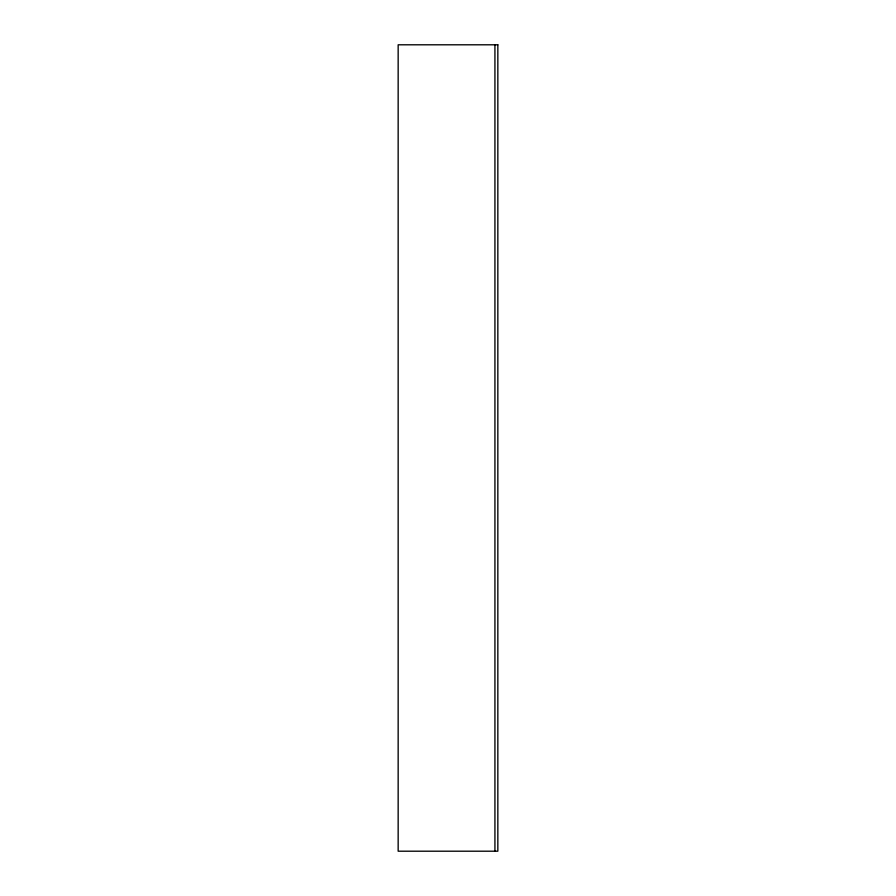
<?xml version="1.0" encoding="UTF-8"?>
<svg xmlns="http://www.w3.org/2000/svg" width="896" height="896" viewBox="0 0 896 896"><rect width="100%" height="100%" fill="white"/><g stroke="black" fill="none" stroke-linecap="round" stroke-linejoin="round"><path stroke-width="1.34" d="M494.928 44.8L494.928 851.2M497.84 44.8L398.16 44.8L398.16 851.2L497.84 851.2L497.84 44.8"/></g></svg>
